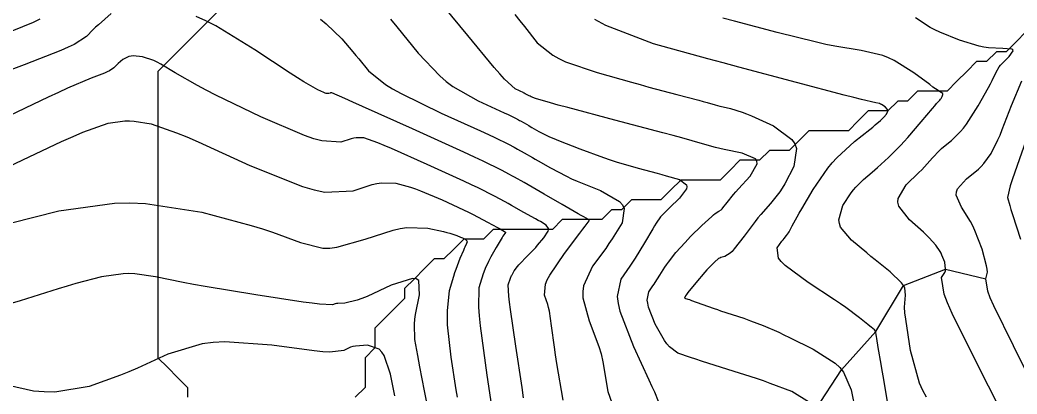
# Model space of a CAD drawing. Header units: metres. Extents: x 837117 to 838479, y 1189012 to 1191015.
# Drawn here: x 838188.9 to 838289.9, y 1189088.8 to 1189126.7 of the extents above; entities that cross this region are included whole.
import ezdxf

# ---------------------------------------------------------------- set-up
doc = ezdxf.new("R2010")
doc.units = ezdxf.units.M
doc.header["$LTSCALE"] = 0.3
for name, color, linetype in [('COTAS 10', 1, 'Continuous'), ('COTAS INT', 252, 'Continuous'), ('DRENAJE', 5, 'Continuous')]:
    doc.layers.add(name, color=color, linetype=linetype)

msp = doc.modelspace()

# ---------------------------------------------------------------- linework, layer by layer
at = {"layer": 'COTAS 10'}
for points in [[(838198.13, 1189127.3), (838196.86, 1189126.18), (838196.57, 1189125.92), (838196.32, 1189125.68), (838195.66, 1189124.97), (838194.41, 1189124.18), (838193.78, 1189123.89), (838193.04, 1189123.56), (838189.32, 1189122.12), (838185.42, 1189120.65)], [(838243.96, 1189088.16), (838243.32, 1189091.89), (838243.18, 1189092.75), (838243.06, 1189093.52), (838242.77, 1189095.69), (838242.55, 1189097.18), (838242.48, 1189097.53), (838242.4, 1189097.85), (838242.07, 1189098.8), (838242.16, 1189099.92), (838242.34, 1189100.35), (838242.59, 1189100.83), (838244.08, 1189103.02), (838245.64, 1189105.06), (838245.94, 1189105.46), (838246.19, 1189105.78), (838246.59, 1189106.32), (838246.6, 1189106.38), (838246.59, 1189106.39), (838246.58, 1189106.41), (838246.51, 1189106.45), (838246.04, 1189106.71), (838245.78, 1189106.85), (838245.46, 1189107.04), (838243.84, 1189107.98), (838242.04, 1189109.02), (838241.61, 1189109.27), (838241.2, 1189109.5), (838239.99, 1189110.19), (838239.02, 1189110.73), (838238.76, 1189110.87), (838238.52, 1189111.01), (838237.71, 1189111.46), (838235.86, 1189112.35), (838234.96, 1189112.77), (838233.9, 1189113.26), (838228.69, 1189115.62), (838223.6, 1189117.91), (838222.62, 1189118.34), (838221.83, 1189118.7), (838220.52, 1189119.27), (838220.41, 1189119.27), (838220.38, 1189119.27), (838220.34, 1189119.26), (838220.2, 1189119.21), (838219.93, 1189119.23), (838219.82, 1189119.26), (838219.69, 1189119.3), (838219.08, 1189119.57), (838217.66, 1189120.4), (838217.02, 1189120.8), (838216.28, 1189121.28), (838212.72, 1189123.64), (838208.74, 1189126.06), (838207.73, 1189126.58), (838206.77, 1189127.02)], [(838276.94, 1189087.18), (838276.4, 1189090.45), (838276.28, 1189091.18), (838276.17, 1189091.82), (838275.88, 1189093.49), (838275.72, 1189094.42), (838275.69, 1189094.61), (838275.67, 1189094.76), (838275.65, 1189095.03), (838275.65, 1189095.11), (838275.63, 1189095.13), (838275.61, 1189095.16), (838275.49, 1189095.27), (838275.17, 1189095.54), (838275.02, 1189095.66), (838274.84, 1189095.81), (838273.99, 1189096.5), (838272.58, 1189097.56), (838272.04, 1189097.93), (838271.45, 1189098.33), (838268.79, 1189100.07), (838266.44, 1189101.79), (838266.04, 1189102.19), (838265.76, 1189102.55), (838265.62, 1189103.58), (838266.12, 1189104.25), (838266.23, 1189104.4), (838266.33, 1189104.53), (838266.59, 1189104.84), (838266.79, 1189105.11), (838266.85, 1189105.22), (838266.92, 1189105.33), (838267.17, 1189105.82), (838267.66, 1189106.73), (838267.87, 1189107.1), (838268.12, 1189107.53), (838269.29, 1189109.5), (838270.78, 1189111.64), (838271.22, 1189112.18), (838271.68, 1189112.69), (838273.46, 1189114.34), (838275.01, 1189115.57), (838275.32, 1189115.82), (838275.58, 1189116.03), (838276.11, 1189116.48), (838276.32, 1189116.69), (838276.39, 1189116.76), (838276.45, 1189116.83), (838276.7, 1189117.12), (838276.84, 1189117.43), (838276.84, 1189117.51), (838276.82, 1189117.59), (838276.58, 1189117.87), (838276.22, 1189118.1), (838276.12, 1189118.15), (838276.02, 1189118.19), (838275.65, 1189118.28), (838274.18, 1189118.62), (838273.39, 1189118.82), (838272.44, 1189119.06), (838267.58, 1189120.33), (838261.75, 1189121.88), (838260.17, 1189122.31), (838258.61, 1189122.73), (838253.1, 1189124.26), (838248.28, 1189126.09), (838247.15, 1189126.71)], [(838226.88, 1189088.61), (838226.46, 1189090.81), (838225.81, 1189092.67), (838225.57, 1189093.02), (838225.3, 1189093.31), (838224.11, 1189093.74), (838222.91, 1189093.64), (838222.64, 1189093.59), (838222.4, 1189093.52), (838221.72, 1189093.2), (838220.3, 1189093.03), (838219.58, 1189093.07), (838218.72, 1189093.14), (838214.44, 1189093.72), (838209.66, 1189094.07), (838208.49, 1189094.01), (838207.38, 1189093.88), (838203.9, 1189092.82), (838200.82, 1189091.39), (838199.95, 1189091.03), (838199.08, 1189090.68), (838195.91, 1189089.53), (838192.43, 1189088.97), (838191.36, 1189088.99), (838190.26, 1189089.08), (838185.91, 1189090.05)]]:
    msp.add_lwpolyline(points, dxfattribs=at)
at = {"layer": 'COTAS INT'}
for points in [[(838268.92, 1189087.91), (838267.13, 1189089.04), (838264.94, 1189089.86), (838264.25, 1189090.11), (838263.53, 1189090.35), (838260.64, 1189091.28), (838257.97, 1189092.12), (838257.39, 1189092.3), (838256.87, 1189092.47), (838255.58, 1189092.91), (838254.71, 1189093.56), (838254.46, 1189093.85), (838254.21, 1189094.2), (838253.29, 1189095.87), (838252.61, 1189097.59), (838252.52, 1189097.97), (838252.47, 1189098.3), (838252.63, 1189099.14), (838253.05, 1189099.73), (838253.17, 1189099.91), (838253.29, 1189100.09), (838253.73, 1189100.81), (838254.25, 1189101.63), (838254.43, 1189101.87), (838254.61, 1189102.12), (838255.38, 1189103.1), (838256.3, 1189104.14), (838256.58, 1189104.44), (838256.87, 1189104.74), (838258, 1189105.85), (838259, 1189106.76), (838259.2, 1189106.94), (838259.37, 1189107.08), (838259.74, 1189107.31), (838259.96, 1189107.45), (838260.05, 1189107.53), (838260.14, 1189107.63), (838260.56, 1189108.17), (838261.21, 1189108.99), (838261.45, 1189109.27), (838261.72, 1189109.57), (838262.91, 1189110.86), (838263.61, 1189112.09), (838263.57, 1189112.36), (838263.44, 1189112.59), (838262.09, 1189113.17), (838260.26, 1189113.54), (838259.81, 1189113.65), (838259.38, 1189113.75), (838258.06, 1189114.12), (838255.99, 1189114.71), (838255.09, 1189114.96), (838254.06, 1189115.24), (838249.17, 1189116.53), (838244.41, 1189117.79), (838243.45, 1189118.05), (838242.66, 1189118.27), (838241.13, 1189118.72), (838240.7, 1189118.89), (838240.6, 1189118.93), (838240.52, 1189118.97), (838240.3, 1189119.07), (838240.16, 1189119.16), (838240.12, 1189119.18), (838240.09, 1189119.19), (838240, 1189119.25), (838239.92, 1189119.29), (838239.91, 1189119.3), (838239.89, 1189119.31), (838239.82, 1189119.34), (838239.67, 1189119.42), (838239.6, 1189119.45), (838239.51, 1189119.49), (838239.07, 1189119.69), (838238.01, 1189120.67), (838237.53, 1189121.2), (838236.97, 1189121.84), (838234.29, 1189125.09), (838231.06, 1189129.05)], [(838187.05, 1189125.13), (838190.28, 1189126.45), (838190.96, 1189126.78)], [(838219.37, 1189126.75), (838219.94, 1189126.28), (838221.51, 1189124.76), (838222.64, 1189123.43), (838222.94, 1189123.07), (838223.23, 1189122.72), (838224.22, 1189121.51), (838225.93, 1189120.13), (838226.67, 1189119.68), (838227.53, 1189119.21), (838231.59, 1189117.23), (838235.56, 1189115.43), (838236.37, 1189115.06), (838237.04, 1189114.75), (838238.41, 1189114.09), (838238.97, 1189113.77), (838239.14, 1189113.68), (838239.32, 1189113.58), (838239.99, 1189113.21), (838240.83, 1189112.73), (838241.11, 1189112.57), (838241.41, 1189112.4), (838242.66, 1189111.68), (838244.28, 1189110.84), (838244.81, 1189110.59), (838245.38, 1189110.34), (838247.75, 1189109.38), (838249.67, 1189108.28), (838249.96, 1189107.93), (838250.14, 1189107.57), (838249.92, 1189106.11), (838248.91, 1189104.49), (838248.59, 1189104.01), (838248.26, 1189103.53), (838246.93, 1189101.72), (838246, 1189099.74), (838245.93, 1189099.15), (838245.93, 1189098.54), (838246.57, 1189096.2), (838247.57, 1189093.6), (838247.79, 1189092.84), (838247.98, 1189092.05), (838248.48, 1189089.05), (838249.48, 1189086.18)], [(838226.44, 1189126.73), (838227.08, 1189125.97), (838229.26, 1189123.3), (838231.45, 1189120.99), (838232.1, 1189120.44), (838232.77, 1189119.94), (838235.33, 1189118.46), (838237.54, 1189117.46), (838237.98, 1189117.25), (838238.36, 1189117.08), (838239.12, 1189116.72), (838239.43, 1189116.54), (838239.52, 1189116.49), (838239.62, 1189116.44), (838239.99, 1189116.23), (838240.46, 1189115.96), (838240.62, 1189115.87), (838240.78, 1189115.78), (838241.48, 1189115.38), (838242.58, 1189114.83), (838243, 1189114.65), (838243.48, 1189114.45), (838245.63, 1189113.6), (838248.05, 1189112.73), (838248.7, 1189112.51), (838249.33, 1189112.31), (838251.54, 1189111.67), (838253.49, 1189111.15), (838253.96, 1189111.02), (838254.4, 1189110.89), (838255.75, 1189110.49), (838256.45, 1189109.98), (838256.48, 1189109.78), (838256.45, 1189109.57), (838255.73, 1189108.61), (838254.73, 1189107.65), (838254.51, 1189107.43), (838254.32, 1189107.24), (838253.83, 1189106.71), (838253.39, 1189106.08), (838253.22, 1189105.82), (838253.04, 1189105.52), (838252.2, 1189104.1), (838251.24, 1189102.53), (838250.97, 1189102.12), (838250.71, 1189101.73), (838249.78, 1189100.43), (838249.41, 1189098.65), (838249.51, 1189097.95), (838249.69, 1189097.16), (838251.08, 1189093.59), (838252.64, 1189090.22), (838252.95, 1189089.56), (838253.19, 1189089.02), (838253.58, 1189088.07)], [(838239.05, 1189127.21), (838239.55, 1189126.58), (838240.02, 1189126), (838241.33, 1189124.35), (838242.89, 1189123.08), (838243.51, 1189122.75), (838244.2, 1189122.43), (838247.38, 1189121.33), (838250.87, 1189120.36), (838251.76, 1189120.11), (838252.63, 1189119.87), (838255.48, 1189119.11), (838257.69, 1189118.53), (838258.15, 1189118.4), (838258.53, 1189118.3), (838259.36, 1189118.07), (838259.83, 1189117.94), (838259.99, 1189117.9), (838260.17, 1189117.86), (838260.92, 1189117.71), (838262.09, 1189117.34), (838262.53, 1189117.17), (838263.03, 1189116.96), (838265.25, 1189115.93), (838267.13, 1189114.54), (838267.41, 1189114.11), (838267.58, 1189113.65), (838267.33, 1189111.83), (838266.4, 1189110.06), (838266.14, 1189109.64), (838265.89, 1189109.25), (838264.95, 1189108.07), (838263.98, 1189106.96), (838263.69, 1189106.61), (838263.4, 1189106.25), (838262.29, 1189104.77), (838261.29, 1189103.48), (838261.07, 1189103.23), (838260.86, 1189103.03), (838260.32, 1189102.71), (838259.93, 1189102.61), (838259.81, 1189102.55), (838259.7, 1189102.49), (838259.27, 1189102.15), (838258.71, 1189101.57), (838258.52, 1189101.36), (838258.31, 1189101.12), (838257.4, 1189100.04), (838256.6, 1189099.05), (838256.46, 1189098.87), (838256.35, 1189098.72), (838256.24, 1189098.48), (838256.58, 1189098.39), (838256.75, 1189098.34), (838256.96, 1189098.26), (838258, 1189097.89), (838259.24, 1189097.45), (838259.58, 1189097.33), (838259.91, 1189097.22), (838261.08, 1189096.84), (838262.25, 1189096.46), (838262.59, 1189096.34), (838262.93, 1189096.21), (838264.21, 1189095.72), (838265.79, 1189095.03), (838266.32, 1189094.78), (838266.89, 1189094.51), (838269.3, 1189093.34), (838271.52, 1189091.9), (838271.97, 1189091.46), (838272.35, 1189091), (838273.13, 1189089.2), (838273.58, 1189087.04)], [(838280.77, 1189088.46), (838280.39, 1189089.14), (838280.06, 1189089.89), (838279.14, 1189093.2), (838278.66, 1189096.35), (838278.59, 1189097.01), (838278.55, 1189097.57), (838278.65, 1189098.79), (838278.58, 1189099.52), (838278.44, 1189099.77), (838278.24, 1189100.03), (838277.08, 1189101.14), (838275.56, 1189102.38), (838275.14, 1189102.72), (838274.71, 1189103.07), (838273.16, 1189104.35), (838272.07, 1189105.67), (838271.94, 1189106.05), (838271.88, 1189106.43), (838272.28, 1189107.86), (838273.14, 1189109.16), (838273.37, 1189109.47), (838273.6, 1189109.74), (838274.4, 1189110.52), (838275.26, 1189111.24), (838275.53, 1189111.47), (838275.81, 1189111.72), (838276.92, 1189112.75), (838278.16, 1189113.99), (838278.52, 1189114.37), (838278.88, 1189114.77), (838280.24, 1189116.35), (838281.38, 1189117.71), (838281.6, 1189117.97), (838281.78, 1189118.19), (838282.11, 1189118.55), (838282.19, 1189118.64), (838282.22, 1189118.67), (838282.25, 1189118.71), (838282.37, 1189118.91), (838282.44, 1189119.12), (838282.43, 1189119.17), (838282.41, 1189119.21), (838282.25, 1189119.32), (838281.69, 1189119.68), (838281.42, 1189119.87), (838281.09, 1189120.11), (838279.49, 1189121.32), (838277.49, 1189122.57), (838276.92, 1189122.83), (838276.33, 1189123.06), (838274.14, 1189123.56), (838271.47, 1189124), (838270.58, 1189124.19), (838269.62, 1189124.4), (838265.64, 1189125.38), (838261.3, 1189126.54), (838260.13, 1189126.85)], [(838288.97, 1189085.79), (838286.06, 1189091.5), (838283.38, 1189096.94), (838282.91, 1189098.02), (838282.56, 1189098.91), (838282.29, 1189100.59), (838282.64, 1189101.1), (838282.69, 1189101.27), (838282.71, 1189101.44), (838282.61, 1189102.14), (838282.33, 1189102.86), (838282.24, 1189103.05), (838282.14, 1189103.23), (838281.73, 1189103.86), (838281.05, 1189104.61), (838280.78, 1189104.87), (838280.46, 1189105.16), (838279.03, 1189106.42), (838277.96, 1189107.82), (838277.88, 1189108.21), (838277.89, 1189108.59), (838278.71, 1189109.96), (838279.99, 1189111.2), (838280.3, 1189111.5), (838280.57, 1189111.79), (838281.38, 1189112.69), (838282.08, 1189113.44), (838282.28, 1189113.64), (838282.49, 1189113.83), (838283.3, 1189114.46), (838284.22, 1189115.35), (838284.51, 1189115.71), (838284.81, 1189116.12), (838285.99, 1189117.97), (838287.04, 1189119.81), (838287.25, 1189120.2), (838287.44, 1189120.54), (838287.83, 1189121.37), (838288.14, 1189121.92), (838288.27, 1189122.09), (838288.42, 1189122.26), (838289.13, 1189122.96), (838289.55, 1189123.53), (838289.51, 1189123.63), (838289.41, 1189123.71), (838288.52, 1189123.77), (838287.05, 1189123.83), (838286.58, 1189123.91), (838286.09, 1189124.01), (838284.11, 1189124.6), (838282.12, 1189125.41), (838281.63, 1189125.65), (838281.15, 1189125.9), (838279.64, 1189126.89)], [(838239.94, 1189088.41), (838239.78, 1189089.45), (838239.14, 1189093.64), (838238.61, 1189097.34), (838238.52, 1189098.07), (838238.45, 1189098.68), (838238.39, 1189099.83), (838238.48, 1189100.15), (838238.5, 1189100.22), (838238.53, 1189100.3), (838238.61, 1189100.53), (838238.73, 1189100.77), (838238.77, 1189100.85), (838238.81, 1189100.93), (838239, 1189101.27), (838239.32, 1189101.71), (838239.45, 1189101.85), (838239.59, 1189102.01), (838240.24, 1189102.68), (838240.98, 1189103.42), (838241.17, 1189103.63), (838241.36, 1189103.84), (838242, 1189104.6), (838242.42, 1189105.26), (838242.46, 1189105.41), (838242.47, 1189105.54), (838242.24, 1189105.89), (838241.64, 1189106.24), (838241.41, 1189106.37), (838241.15, 1189106.52), (838239.98, 1189107.17), (838238.71, 1189107.88), (838238.38, 1189108.06), (838238.06, 1189108.24), (838237, 1189108.83), (838235.35, 1189109.66), (838234.66, 1189109.98), (838233.87, 1189110.35), (838230.18, 1189112.03), (838226.56, 1189113.63), (838225.8, 1189113.95), (838225.16, 1189114.21), (838223.75, 1189114.71), (838222.97, 1189114.73), (838222.73, 1189114.69), (838222.47, 1189114.64), (838221.43, 1189114.29), (838219.5, 1189114.41), (838218.68, 1189114.64), (838217.74, 1189114.96), (838213.3, 1189116.85), (838208.77, 1189119.04), (838207.77, 1189119.54), (838206.89, 1189120.01), (838204.62, 1189121.32), (838203.17, 1189122.2), (838202.81, 1189122.39), (838202.46, 1189122.55), (838201.32, 1189122.94), (838200.39, 1189123.03), (838200.16, 1189123.01), (838199.95, 1189122.97), (838199.32, 1189122.65), (838198.86, 1189122.25), (838198.76, 1189122.15), (838198.66, 1189122.06), (838198.43, 1189121.8), (838197.97, 1189121.52), (838197.74, 1189121.41), (838197.47, 1189121.29), (838196.12, 1189120.77), (838193.73, 1189119.76), (838192.8, 1189119.33), (838191.76, 1189118.85), (838187.02, 1189116.57)], [(838291.89, 1189089.02), (838289.58, 1189093.65), (838287.58, 1189097.72), (838287.23, 1189098.52), (838286.97, 1189099.19), (838286.77, 1189100.44), (838286.94, 1189101.11), (838286.92, 1189101.41), (838286.86, 1189101.76), (838286.4, 1189103.45), (838285.68, 1189105.33), (838285.46, 1189105.8), (838285.23, 1189106.25), (838284.31, 1189107.69), (838283.79, 1189108.93), (838283.81, 1189109.25), (838283.9, 1189109.56), (838284.81, 1189110.59), (838286.03, 1189111.56), (838286.31, 1189111.83), (838286.57, 1189112.11), (838287.33, 1189113.13), (838288.01, 1189114.51), (838288.22, 1189115.01), (838288.45, 1189115.56), (838289.37, 1189118.01), (838290.43, 1189120.49)], [(838187.85, 1189111.86), (838193.12, 1189114.36), (838194.28, 1189114.86), (838195.29, 1189115.3), (838197.85, 1189116.2), (838199.54, 1189116.43), (838200.01, 1189116.43), (838200.48, 1189116.41), (838202.2, 1189116.15), (838204.78, 1189115.24), (838205.8, 1189114.82), (838206.95, 1189114.33), (838212.2, 1189111.94), (838217.52, 1189109.8), (838218.72, 1189109.47), (838219.79, 1189109.24), (838222.67, 1189109.37), (838224.6, 1189110.01), (838225.08, 1189110.11), (838225.54, 1189110.18), (838226.98, 1189110.14), (838228.49, 1189109.72), (838228.99, 1189109.55), (838229.51, 1189109.35), (838231.68, 1189108.44), (838233.84, 1189107.45), (838234.35, 1189107.2), (838234.84, 1189106.96), (838236.29, 1189106.2), (838237.31, 1189105.64), (838237.51, 1189105.53), (838237.68, 1189105.44), (838238.01, 1189105.25), (838238.09, 1189105.18), (838238.09, 1189105.16), (838238.09, 1189105.14), (838238.04, 1189105.05), (838237.85, 1189104.78), (838237.76, 1189104.64), (838237.66, 1189104.47), (838237.15, 1189103.61), (838236.61, 1189102.66), (838236.48, 1189102.42), (838236.37, 1189102.2), (838236.05, 1189101.51), (838235.8, 1189100.84), (838235.73, 1189100.63), (838235.66, 1189100.41), (838235.4, 1189099.53), (838235.36, 1189097.59), (838235.44, 1189096.71), (838235.54, 1189095.68), (838236.21, 1189090.69), (838236.95, 1189085.76)], [(838291.07, 1189115.1), (838289.72, 1189111.24), (838289.46, 1189110.48), (838289.26, 1189109.85), (838288.97, 1189108.7), (838289.2, 1189107.88), (838289.33, 1189107.46), (838289.49, 1189106.96), (838290.3, 1189104.46)], [(838187.91, 1189106.1), (838192.85, 1189107.35), (838198.47, 1189108.11), (838200.04, 1189108.13), (838201.61, 1189108.07), (838207.32, 1189107.19), (838212.33, 1189105.85), (838213.47, 1189105.51), (838214.5, 1189105.18), (838217.32, 1189104.11), (838219.6, 1189103.56), (838220.3, 1189103.56), (838221.03, 1189103.64), (838223.9, 1189104.45), (838226.73, 1189105.39), (838227.43, 1189105.53), (838228.1, 1189105.63), (838230.22, 1189105.57), (838231.83, 1189105.24), (838232.17, 1189105.15), (838232.47, 1189105.08), (838233.18, 1189104.85), (838233.56, 1189104.67), (838233.66, 1189104.63), (838233.74, 1189104.59), (838234.01, 1189104.45), (838234.18, 1189104.3), (838234.2, 1189104.26), (838234.21, 1189104.21), (838234.16, 1189104.02), (838233.98, 1189103.66), (838233.91, 1189103.51), (838233.84, 1189103.33), (838233.48, 1189102.5), (838233.07, 1189101.39), (838232.95, 1189101.05), (838232.84, 1189100.68), (838232.41, 1189099.22), (838232.18, 1189097.24), (838232.18, 1189096.54), (838232.21, 1189095.78), (838232.57, 1189092.51), (838233.08, 1189089.22), (838233.21, 1189088.45)], [(838230.38, 1189086.72), (838229.91, 1189089.11), (838229.42, 1189091.54), (838229.31, 1189092.12), (838229.21, 1189092.67), (838228.93, 1189094.32), (838228.87, 1189095.87), (838228.91, 1189096.35), (838228.98, 1189096.85), (838229.4, 1189098.84), (838229.32, 1189100.28), (838229.06, 1189100.44), (838228.69, 1189100.49), (838226.53, 1189099.79), (838224.09, 1189098.67), (838223.55, 1189098.45), (838223.07, 1189098.28), (838221.84, 1189097.99), (838221.13, 1189097.96), (838220.98, 1189097.94), (838220.85, 1189097.92), (838220.56, 1189097.81), (838219.27, 1189097.89), (838218.51, 1189097.98), (838217.59, 1189098.1), (838212.81, 1189098.82), (838207.66, 1189099.66), (838206.5, 1189099.87), (838205.45, 1189100.06), (838202.64, 1189100.65), (838200.54, 1189100.97), (838199.95, 1189100.98), (838199.35, 1189100.97), (838197.17, 1189100.65), (838194.56, 1189099.97), (838193.69, 1189099.72), (838192.77, 1189099.44), (838188.94, 1189098.22), (838185.28, 1189097.19)]]:
    msp.add_lwpolyline(points, dxfattribs=at)
at = {"layer": 'DRENAJE'}
for p, q in [((838278.44, 1189099.77), (838282.71, 1189101.44)), ((838282.71, 1189101.44), (838286.77, 1189100.44)), ((838275.63, 1189095.13), (838278.44, 1189099.77)), ((838272.16, 1189091.23), (838275.63, 1189095.13)), ((838269.56, 1189087.25), (838272.16, 1189091.23))]:
    msp.add_line(p, q, dxfattribs=at)
for points in [[(838208.88, 1189127.45, 0), (838207.88, 1189126.45, 0), (838206.88, 1189125.45, 0), (838205.88, 1189124.45, 0), (838204.88, 1189123.45, 0), (838203.88, 1189122.45, 0), (838202.88, 1189121.45, 0), (838202.88, 1189120.45, 0), (838202.88, 1189119.45, 0), (838202.88, 1189118.45, 0), (838202.88, 1189117.45, 0), (838202.88, 1189116.45, 0), (838202.88, 1189115.45, 0), (838202.88, 1189114.45, 0), (838202.88, 1189113.45, 0), (838202.88, 1189112.45, 0), (838202.88, 1189111.45, 0), (838202.88, 1189110.45, 0), (838202.88, 1189109.45, 0), (838202.88, 1189108.45, 0), (838202.88, 1189107.45, 0), (838202.88, 1189106.45, 0), (838202.88, 1189105.45, 0), (838202.88, 1189104.45, 0), (838202.88, 1189103.45, 0), (838202.88, 1189102.46, 0), (838202.88, 1189101.46, 0), (838202.88, 1189100.46, 0), (838202.88, 1189099.46, 0), (838202.88, 1189098.46, 0), (838202.88, 1189097.46, 0), (838202.88, 1189096.46, 0), (838202.88, 1189095.46, 0), (838202.88, 1189094.46, 0), (838202.88, 1189093.46, 0), (838202.88, 1189092.46, 0), (838203.88, 1189091.46, 0), (838204.88, 1189090.46, 0), (838205.88, 1189089.46, 0), (838205.88, 1189088.46, 0)], [(838290.85, 1189125.45, 0), (838289.85, 1189124.45, 0), (838288.85, 1189123.45, 0), (838287.85, 1189123.45, 0), (838286.85, 1189122.45, 0), (838285.85, 1189122.45, 0), (838284.85, 1189121.45, 0), (838283.85, 1189120.45, 0), (838282.85, 1189119.45, 0), (838281.85, 1189119.45, 0), (838280.85, 1189119.45, 0), (838279.85, 1189119.45, 0), (838278.85, 1189118.45, 0), (838277.85, 1189118.45, 0), (838276.85, 1189117.45, 0), (838275.85, 1189117.45, 0), (838274.85, 1189117.45, 0), (838273.85, 1189116.45, 0), (838272.85, 1189115.45, 0), (838271.86, 1189115.45, 0), (838270.86, 1189115.45, 0), (838269.86, 1189115.45, 0), (838268.86, 1189115.45, 0), (838267.86, 1189114.45, 0), (838266.86, 1189113.45, 0), (838265.86, 1189113.45, 0), (838264.86, 1189113.45, 0), (838263.86, 1189112.45, 0), (838262.86, 1189112.45, 0), (838261.86, 1189112.45, 0), (838260.86, 1189111.45, 0), (838259.86, 1189110.45, 0), (838258.86, 1189110.45, 0), (838257.86, 1189110.45, 0), (838256.86, 1189110.45, 0), (838255.86, 1189110.45, 0), (838254.86, 1189109.45, 0), (838253.86, 1189108.45, 0), (838252.86, 1189108.45, 0), (838251.86, 1189108.45, 0), (838250.86, 1189108.45, 0), (838249.86, 1189107.45, 0), (838248.86, 1189107.45, 0), (838247.86, 1189106.45, 0), (838246.86, 1189106.45, 0), (838245.86, 1189106.45, 0), (838244.86, 1189106.45, 0), (838243.86, 1189106.45, 0), (838242.86, 1189105.45, 0), (838241.87, 1189105.45, 0), (838240.87, 1189105.45, 0), (838239.87, 1189105.45, 0), (838238.87, 1189105.45, 0), (838237.87, 1189105.45, 0), (838236.87, 1189105.45, 0), (838235.87, 1189104.45, 0), (838234.87, 1189104.45, 0), (838233.87, 1189104.45, 0), (838232.87, 1189103.45, 0), (838231.87, 1189102.46, 0), (838230.87, 1189102.46, 0), (838229.87, 1189101.46, 0), (838228.87, 1189100.46, 0), (838227.87, 1189099.46, 0), (838227.87, 1189098.46, 0), (838226.87, 1189097.46, 0), (838225.87, 1189096.46, 0), (838224.87, 1189095.46, 0), (838224.87, 1189094.46, 0), (838224.87, 1189093.46, 0), (838223.87, 1189092.46, 0), (838223.87, 1189091.46, 0), (838223.87, 1189090.46, 0), (838223.87, 1189089.46, 0), (838222.87, 1189088.46, 0)]]:
    msp.add_polyline3d(points, dxfattribs=at)

doc.saveas('drawing.dxf')
